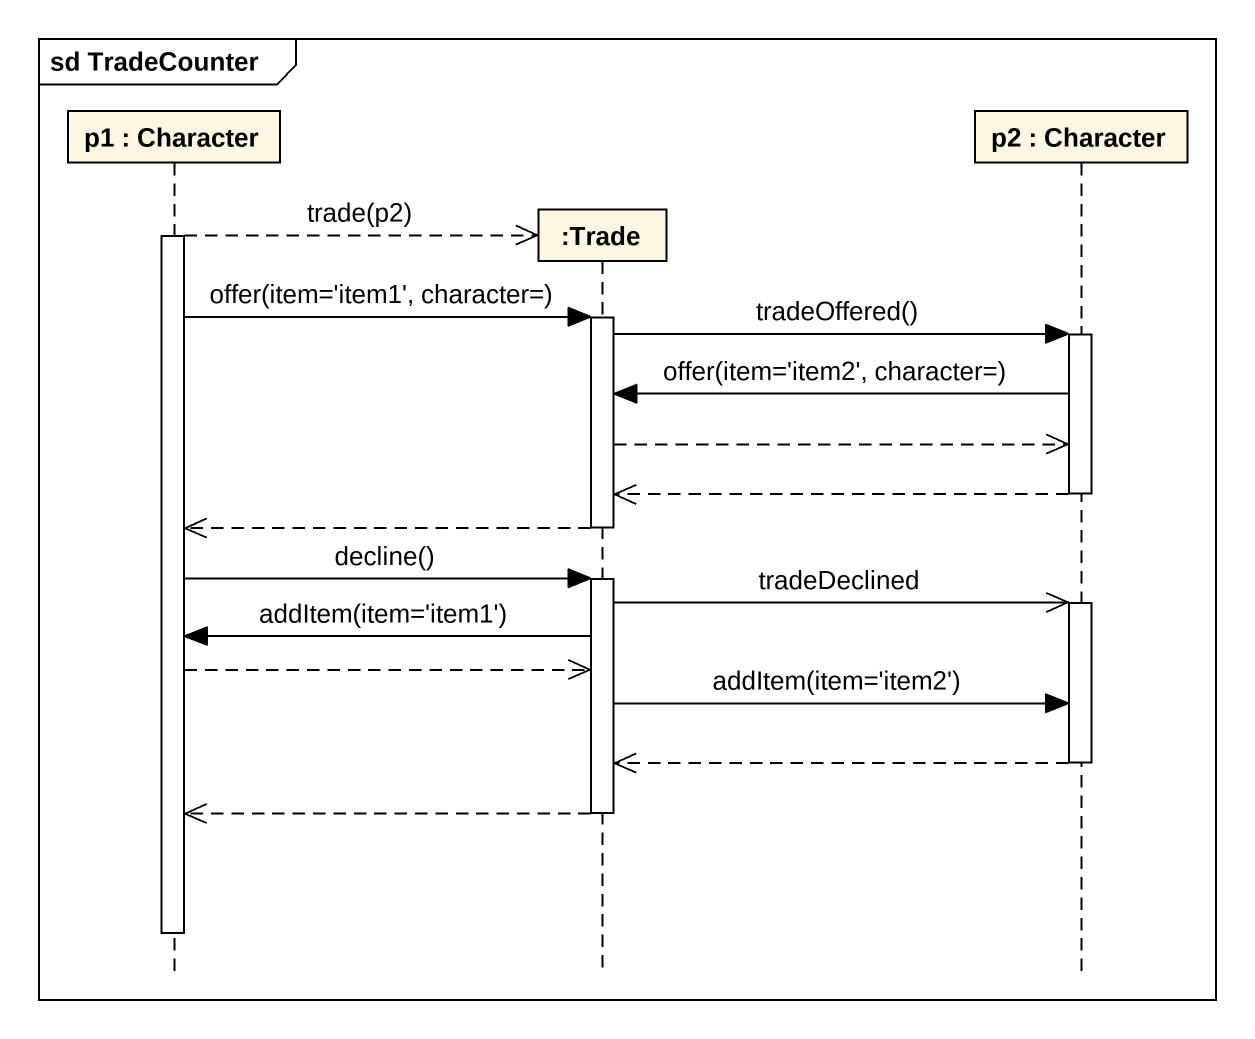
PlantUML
@startuml
mainframe sd TradeCounter
hide footbox
participant "p1 : Character" as p1
participant ":Trade" as Trade
participant "p2 : Character" as p2

activate p1
p1 -->> Trade ** : trade(p2)
p1 -> Trade : offer(item='item1', character=)
activate Trade
Trade -> p2 : tradeOffered()
activate p2
p2 -> Trade : offer(item='item2', character=)
Trade -->> p2
p2 -->> Trade
deactivate p2
Trade -->> p1
deactivate Trade
p1 -> Trade : decline()
activate Trade
Trade ->> p2 : tradeDeclined
activate p2
Trade -> p1 : addItem(item='item1')
p1 -->> Trade
Trade -> p2 : addItem(item='item2')
p2 -->> Trade
deactivate p2
Trade -->> p1
deactivate Trade
deactivate p1
@enduml
